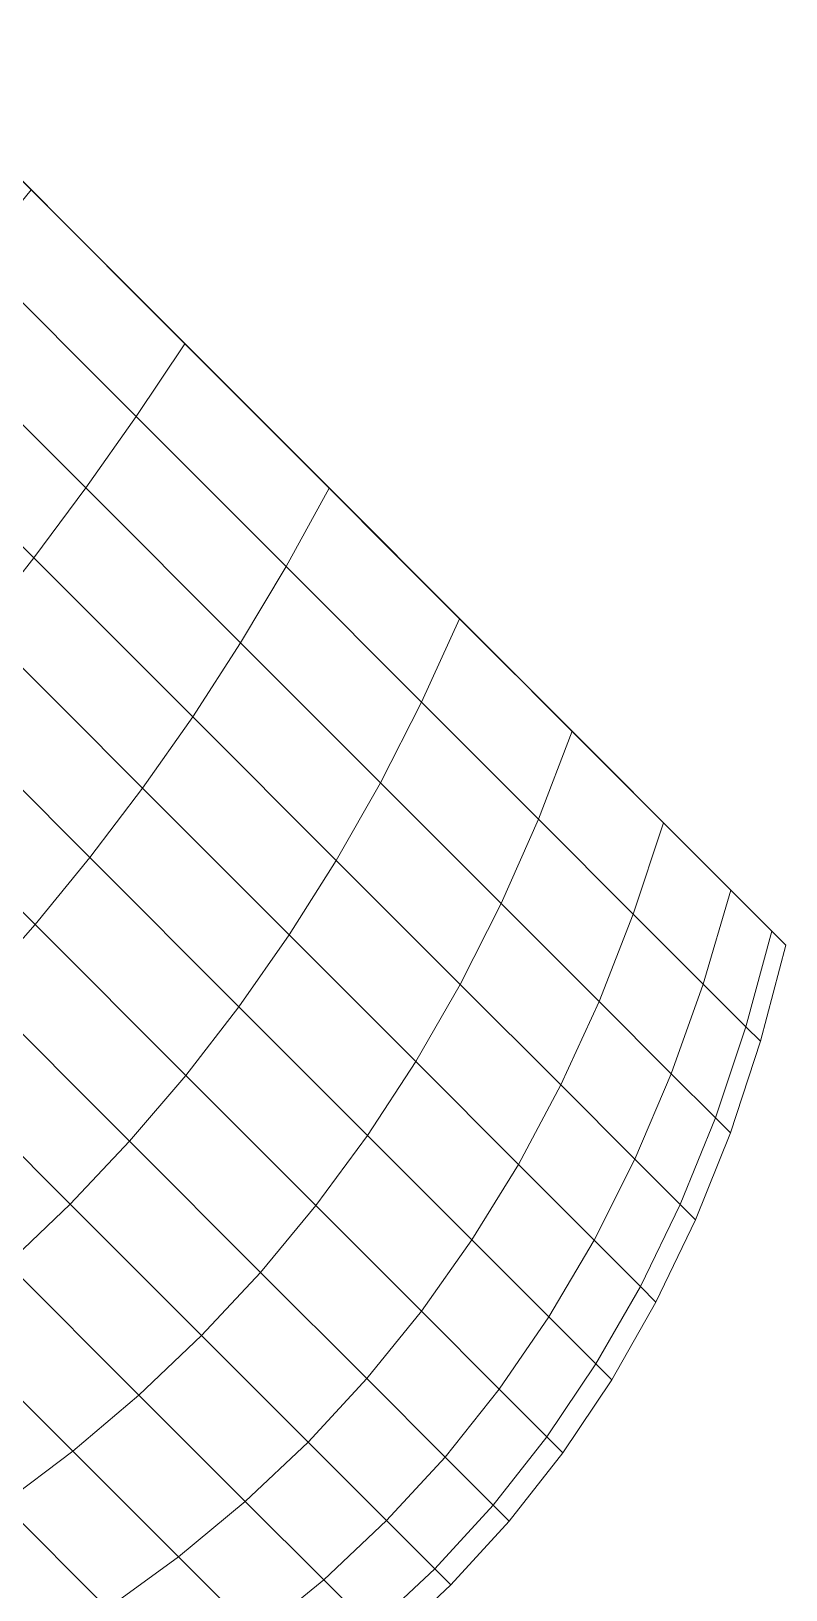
# Model space of a CAD drawing. Header units: millimetres. Extents: x 1246 to 16959, y -13818 to -1371.
# Drawn here: x 7551.693 to 7553.028, y -1387.845 to -1385.088 of the extents above; entities that cross this region are included whole.
import ezdxf

# ---------------------------------------------------------------- set-up
doc = ezdxf.new("R2010")
doc.units = ezdxf.units.MM
doc.header["$LTSCALE"] = 50
doc.layers.add('pio-Pillow Block - 3D', color=7, linetype='Continuous', lineweight=5)

# ---------------------------------------------------------------- blocks, each defined once
blk = doc.blocks.new('obj-02')
at = {"layer": 'pio-Pillow Block - 3D', "color": 7, "linetype": 'Continuous', "lineweight": 5, "transparency": 33554687}
for points in [[(51.9648, 114.3591), (51.6927, 114.6313), (51.412, 114.912), (51.9648, 114.3591)], [(52.2202, 114.1037), (51.9648, 114.3591), (51.412, 114.912), (52.2202, 114.1037)], [(52.451, 113.8729), (52.2202, 114.1037), (51.412, 114.912), (52.451, 113.8729)], [(52.6502, 113.6737), (52.451, 113.8729), (51.412, 114.912), (52.6502, 113.6737)], [(52.8118, 113.5121), (52.6502, 113.6737), (51.412, 114.912), (52.8118, 113.5121)], [(52.9309, 113.393), (52.8118, 113.5121), (51.412, 114.912), (52.9309, 113.393)], [(53.0039, 113.3201), (52.9309, 113.393), (51.412, 114.912), (53.0039, 113.3201)], [(53.0284, 113.2955), (53.0039, 113.3201), (51.412, 114.912), (53.0284, 113.2955)], [(53.0039, 113.3201), (53.0284, 113.2955), (51.412, 114.912), (53.0039, 113.3201)], [(52.9309, 113.393), (53.0039, 113.3201), (51.412, 114.912), (52.9309, 113.393)], [(52.8118, 113.5121), (52.9309, 113.393), (51.412, 114.912), (52.8118, 113.5121)], [(52.6502, 113.6737), (52.8118, 113.5121), (51.412, 114.912), (52.6502, 113.6737)], [(52.451, 113.8729), (52.6502, 113.6737), (51.412, 114.912), (52.451, 113.8729)], [(52.2202, 114.1037), (52.451, 113.8729), (51.412, 114.912), (52.2202, 114.1037)], [(51.9648, 114.3591), (52.2202, 114.1037), (51.412, 114.912), (51.9648, 114.3591)], [(51.6927, 114.6313), (51.9648, 114.3591), (51.412, 114.912), (51.6927, 114.6313)], [(51.8787, 114.2302), (51.596, 114.5129), (51.6927, 114.6313), (51.9648, 114.3591), (51.8787, 114.2302)], [(51.596, 114.5129), (51.8787, 114.2302), (51.9648, 114.3591), (51.6927, 114.6313), (51.596, 114.5129)], [(51.7897, 114.1041), (51.4979, 114.3959), (51.596, 114.5129), (51.8787, 114.2302), (51.7897, 114.1041)], [(51.4979, 114.3959), (51.7897, 114.1041), (51.8787, 114.2302), (51.596, 114.5129), (51.4979, 114.3959)], [(51.6978, 113.9807), (51.3982, 114.2802), (51.4979, 114.3959), (51.7897, 114.1041), (51.6978, 113.9807)], [(51.3982, 114.2802), (51.6978, 113.9807), (51.7897, 114.1041), (51.4979, 114.3959), (51.3982, 114.2802)], [(52.144, 113.965), (51.8787, 114.2302), (51.9648, 114.3591), (52.2202, 114.1037), (52.144, 113.965)], [(51.8787, 114.2302), (52.144, 113.965), (52.2202, 114.1037), (51.9648, 114.3591), (51.8787, 114.2302)], [(51.603, 113.86), (51.297, 114.166), (51.3982, 114.2802), (51.6978, 113.9807), (51.603, 113.86)], [(51.297, 114.166), (51.603, 113.86), (51.6978, 113.9807), (51.3982, 114.2802), (51.297, 114.166)], [(52.0635, 113.8302), (51.7897, 114.1041), (51.8787, 114.2302), (52.144, 113.965), (52.0635, 113.8302)], [(51.7897, 114.1041), (52.0635, 113.8302), (52.144, 113.965), (51.8787, 114.2302), (51.7897, 114.1041)], [(51.9789, 113.6996), (51.6978, 113.9807), (51.7897, 114.1041), (52.0635, 113.8302), (51.9789, 113.6996)], [(51.6978, 113.9807), (51.9789, 113.6996), (52.0635, 113.8302), (51.7897, 114.1041), (51.6978, 113.9807)], [(52.3837, 113.7252), (52.144, 113.965), (52.2202, 114.1037), (52.451, 113.8729), (52.3837, 113.7252)], [(52.144, 113.965), (52.3837, 113.7252), (52.451, 113.8729), (52.2202, 114.1037), (52.144, 113.965)], [(51.8901, 113.5729), (51.603, 113.86), (51.6978, 113.9807), (51.9789, 113.6996), (51.8901, 113.5729)], [(51.603, 113.86), (51.8901, 113.5729), (51.9789, 113.6996), (51.6978, 113.9807), (51.603, 113.86)], [(52.311, 113.5827), (52.0635, 113.8302), (52.144, 113.965), (52.3837, 113.7252), (52.311, 113.5827)], [(52.0635, 113.8302), (52.311, 113.5827), (52.3837, 113.7252), (52.144, 113.965), (52.0635, 113.8302)], [(51.797, 113.4504), (51.5053, 113.7421), (51.603, 113.86), (51.8901, 113.5729), (51.797, 113.4504)], [(51.5053, 113.7421), (51.797, 113.4504), (51.8901, 113.5729), (51.603, 113.86), (51.5053, 113.7421)], [(52.5906, 113.5183), (52.3837, 113.7252), (52.451, 113.8729), (52.6502, 113.6737), (52.5906, 113.5183)], [(52.3837, 113.7252), (52.5906, 113.5183), (52.6502, 113.6737), (52.451, 113.8729), (52.3837, 113.7252)], [(52.2329, 113.4455), (51.9789, 113.6996), (52.0635, 113.8302), (52.311, 113.5827), (52.2329, 113.4455)], [(51.9789, 113.6996), (52.2329, 113.4455), (52.311, 113.5827), (52.0635, 113.8302), (51.9789, 113.6996)], [(51.6998, 113.3318), (51.4047, 113.6269), (51.5053, 113.7421), (51.797, 113.4504), (51.6998, 113.3318)], [(51.4047, 113.6269), (51.6998, 113.3318), (51.797, 113.4504), (51.5053, 113.7421), (51.4047, 113.6269)], [(52.5246, 113.3691), (52.311, 113.5827), (52.3837, 113.7252), (52.5906, 113.5183), (52.5246, 113.3691)], [(52.311, 113.5827), (52.5246, 113.3691), (52.5906, 113.5183), (52.3837, 113.7252), (52.311, 113.5827)], [(52.1495, 113.3135), (51.8901, 113.5729), (51.9789, 113.6996), (52.2329, 113.4455), (52.1495, 113.3135)], [(51.8901, 113.5729), (52.1495, 113.3135), (52.2329, 113.4455), (51.9789, 113.6996), (51.8901, 113.5729)], [(52.7585, 113.3504), (52.5906, 113.5183), (52.6502, 113.6737), (52.8118, 113.5121), (52.7585, 113.3504)], [(52.5906, 113.5183), (52.7585, 113.3504), (52.8118, 113.5121), (52.6502, 113.6737), (52.5906, 113.5183)], [(51.5984, 113.2174), (51.3012, 113.5145), (51.4047, 113.6269), (51.6998, 113.3318), (51.5984, 113.2174)], [(51.3012, 113.5145), (51.5984, 113.2174), (51.6998, 113.3318), (51.4047, 113.6269), (51.3012, 113.5145)], [(52.0607, 113.1867), (51.797, 113.4504), (51.8901, 113.5729), (52.1495, 113.3135), (52.0607, 113.1867)], [(51.797, 113.4504), (52.0607, 113.1867), (52.1495, 113.3135), (51.8901, 113.5729), (51.797, 113.4504)], [(52.4523, 113.2262), (52.2329, 113.4455), (52.311, 113.5827), (52.5246, 113.3691), (52.4523, 113.2262)], [(52.2329, 113.4455), (52.4523, 113.2262), (52.5246, 113.3691), (52.311, 113.5827), (52.2329, 113.4455)], [(52.6979, 113.1958), (52.5246, 113.3691), (52.5906, 113.5183), (52.7585, 113.3504), (52.6979, 113.1958)], [(52.5246, 113.3691), (52.6979, 113.1958), (52.7585, 113.3504), (52.5906, 113.5183), (52.5246, 113.3691)], [(52.8822, 113.2267), (52.7585, 113.3504), (52.8118, 113.5121), (52.9309, 113.393), (52.8822, 113.2267)], [(52.7585, 113.3504), (52.8822, 113.2267), (52.9309, 113.393), (52.8118, 113.5121), (52.7585, 113.3504)], [(51.9665, 113.0651), (51.6998, 113.3318), (51.797, 113.4504), (52.0607, 113.1867), (51.9665, 113.0651)], [(51.6998, 113.3318), (51.9665, 113.0651), (52.0607, 113.1867), (51.797, 113.4504), (51.6998, 113.3318)], [(52.3735, 113.0895), (52.1495, 113.3135), (52.2329, 113.4455), (52.4523, 113.2262), (52.3735, 113.0895)], [(52.1495, 113.3135), (52.3735, 113.0895), (52.4523, 113.2262), (52.2329, 113.4455), (52.1495, 113.3135)], [(52.9579, 113.151), (52.8822, 113.2267), (52.9309, 113.393), (53.0039, 113.3201), (52.9579, 113.151)], [(52.8822, 113.2267), (52.9579, 113.151), (53.0039, 113.3201), (52.9309, 113.393), (52.8822, 113.2267)], [(52.6302, 113.0483), (52.4523, 113.2262), (52.5246, 113.3691), (52.6979, 113.1958), (52.6302, 113.0483)], [(52.4523, 113.2262), (52.6302, 113.0483), (52.6979, 113.1958), (52.5246, 113.3691), (52.4523, 113.2262)], [(52.8256, 113.0681), (52.6979, 113.1958), (52.7585, 113.3504), (52.8822, 113.2267), (52.8256, 113.0681)], [(52.6979, 113.1958), (52.8256, 113.0681), (52.8822, 113.2267), (52.7585, 113.3504), (52.6979, 113.1958)], [(51.867, 112.9488), (51.5984, 113.2174), (51.6998, 113.3318), (51.9665, 113.0651), (51.867, 112.9488)], [(51.5984, 113.2174), (51.867, 112.9488), (51.9665, 113.0651), (51.6998, 113.3318), (51.5984, 113.2174)], [(52.2883, 112.9591), (52.0607, 113.1867), (52.1495, 113.3135), (52.3735, 113.0895), (52.2883, 112.9591)], [(52.0607, 113.1867), (52.2883, 112.9591), (52.3735, 113.0895), (52.1495, 113.3135), (52.0607, 113.1867)], [(52.9834, 113.1255), (52.9579, 113.151), (53.0039, 113.3201), (53.0284, 113.2955), (52.9834, 113.1255)], [(52.9579, 113.151), (52.9834, 113.1255), (53.0284, 113.2955), (53.0039, 113.3201), (52.9579, 113.151)], [(51.762, 112.8377), (51.4928, 113.107), (51.5984, 113.2174), (51.867, 112.9488), (51.762, 112.8377)], [(51.4928, 113.107), (51.762, 112.8377), (51.867, 112.9488), (51.5984, 113.2174), (51.4928, 113.107)], [(52.5552, 112.9078), (52.3735, 113.0895), (52.4523, 113.2262), (52.6302, 113.0483), (52.5552, 112.9078)], [(52.3735, 113.0895), (52.5552, 112.9078), (52.6302, 113.0483), (52.4523, 113.2262), (52.3735, 113.0895)], [(52.9038, 112.9899), (52.8256, 113.0681), (52.8822, 113.2267), (52.9579, 113.151), (52.9038, 112.9899)], [(52.8256, 113.0681), (52.9038, 112.9899), (52.9579, 113.151), (52.8822, 113.2267), (52.8256, 113.0681)], [(52.1968, 112.8349), (51.9665, 113.0651), (52.0607, 113.1867), (52.2883, 112.9591), (52.1968, 112.8349)], [(51.9665, 113.0651), (52.1968, 112.8349), (52.2883, 112.9591), (52.0607, 113.1867), (51.9665, 113.0651)], [(52.7612, 112.9172), (52.6302, 113.0483), (52.6979, 113.1958), (52.8256, 113.0681), (52.7612, 112.9172)], [(52.6302, 113.0483), (52.7612, 112.9172), (52.8256, 113.0681), (52.6979, 113.1958), (52.6302, 113.0483)], [(52.9302, 112.9636), (52.9038, 112.9899), (52.9579, 113.151), (52.9834, 113.1255), (52.9302, 112.9636)], [(52.9038, 112.9899), (52.9302, 112.9636), (52.9834, 113.1255), (52.9579, 113.151), (52.9038, 112.9899)], [(51.6517, 112.7318), (51.383, 113.0006), (51.4928, 113.107), (51.762, 112.8377), (51.6517, 112.7318)], [(51.383, 113.0006), (51.6517, 112.7318), (51.762, 112.8377), (51.4928, 113.107), (51.383, 113.0006)], [(52.473, 112.7744), (52.2883, 112.9591), (52.3735, 113.0895), (52.5552, 112.9078), (52.473, 112.7744)], [(52.2883, 112.9591), (52.473, 112.7744), (52.5552, 112.9078), (52.3735, 113.0895), (52.2883, 112.9591)], [(52.0988, 112.7169), (51.867, 112.9488), (51.9665, 113.0651), (52.1968, 112.8349), (52.0988, 112.7169)], [(51.867, 112.9488), (52.0988, 112.7169), (52.1968, 112.8349), (51.9665, 113.0651), (51.867, 112.9488)], [(52.689, 112.774), (52.5552, 112.9078), (52.6302, 113.0483), (52.7612, 112.9172), (52.689, 112.774)], [(52.5552, 112.9078), (52.689, 112.774), (52.7612, 112.9172), (52.6302, 113.0483), (52.5552, 112.9078)], [(52.8415, 112.8369), (52.7612, 112.9172), (52.8256, 113.0681), (52.9038, 112.9899), (52.8415, 112.8369)], [(52.7612, 112.9172), (52.8415, 112.8369), (52.9038, 112.9899), (52.8256, 113.0681), (52.7612, 112.9172)], [(52.8685, 112.8099), (52.8415, 112.8369), (52.9038, 112.9899), (52.9302, 112.9636), (52.8685, 112.8099)], [(52.8415, 112.8369), (52.8685, 112.8099), (52.9302, 112.9636), (52.9038, 112.9899), (52.8415, 112.8369)], [(51.9945, 112.6052), (51.762, 112.8377), (51.867, 112.9488), (52.0988, 112.7169), (51.9945, 112.6052)], [(51.762, 112.8377), (51.9945, 112.6052), (52.0988, 112.7169), (51.867, 112.9488), (51.762, 112.8377)], [(52.3835, 112.6481), (52.1968, 112.8349), (52.2883, 112.9591), (52.473, 112.7744), (52.3835, 112.6481)], [(52.1968, 112.8349), (52.3835, 112.6481), (52.473, 112.7744), (52.2883, 112.9591), (52.1968, 112.8349)], [(52.771, 112.692), (52.689, 112.774), (52.7612, 112.9172), (52.8415, 112.8369), (52.771, 112.692)], [(52.689, 112.774), (52.771, 112.692), (52.8415, 112.8369), (52.7612, 112.9172), (52.689, 112.774)], [(52.609, 112.6384), (52.473, 112.7744), (52.5552, 112.9078), (52.689, 112.774), (52.609, 112.6384)], [(52.473, 112.7744), (52.609, 112.6384), (52.689, 112.774), (52.5552, 112.9078), (52.473, 112.7744)], [(51.8837, 112.4998), (51.6517, 112.7318), (51.762, 112.8377), (51.9945, 112.6052), (51.8837, 112.4998)], [(51.6517, 112.7318), (51.8837, 112.4998), (51.9945, 112.6052), (51.762, 112.8377), (51.6517, 112.7318)], [(52.2869, 112.5289), (52.0988, 112.7169), (52.1968, 112.8349), (52.3835, 112.6481), (52.2869, 112.5289)], [(52.0988, 112.7169), (52.2869, 112.5289), (52.3835, 112.6481), (52.1968, 112.8349), (52.0988, 112.7169)], [(52.7986, 112.6644), (52.771, 112.692), (52.8415, 112.8369), (52.8685, 112.8099), (52.7986, 112.6644)], [(52.771, 112.692), (52.7986, 112.6644), (52.8685, 112.8099), (52.8415, 112.8369), (52.771, 112.692)], [(52.5211, 112.5105), (52.3835, 112.6481), (52.473, 112.7744), (52.609, 112.6384), (52.5211, 112.5105)], [(52.3835, 112.6481), (52.5211, 112.5105), (52.609, 112.6384), (52.473, 112.7744), (52.3835, 112.6481)], [(52.6923, 112.5551), (52.609, 112.6384), (52.689, 112.774), (52.771, 112.692), (52.6923, 112.5551)], [(52.609, 112.6384), (52.6923, 112.5551), (52.771, 112.692), (52.689, 112.774), (52.609, 112.6384)], [(51.7666, 112.4006), (51.5361, 112.6312), (51.6517, 112.7318), (51.8837, 112.4998), (51.7666, 112.4006)], [(51.5361, 112.6312), (51.7666, 112.4006), (51.8837, 112.4998), (51.6517, 112.7318), (51.5361, 112.6312)], [(52.183, 112.4167), (51.9945, 112.6052), (52.0988, 112.7169), (52.2869, 112.5289), (52.183, 112.4167)], [(51.9945, 112.6052), (52.183, 112.4167), (52.2869, 112.5289), (52.0988, 112.7169), (51.9945, 112.6052)], [(52.7204, 112.527), (52.6923, 112.5551), (52.771, 112.692), (52.7986, 112.6644), (52.7204, 112.527)], [(52.6923, 112.5551), (52.7204, 112.527), (52.7986, 112.6644), (52.771, 112.692), (52.6923, 112.5551)], [(52.4255, 112.3903), (52.2869, 112.5289), (52.3835, 112.6481), (52.5211, 112.5105), (52.4255, 112.3903)], [(52.2869, 112.5289), (52.4255, 112.3903), (52.5211, 112.5105), (52.3835, 112.6481), (52.2869, 112.5289)], [(52.6054, 112.4262), (52.5211, 112.5105), (52.609, 112.6384), (52.6923, 112.5551), (52.6054, 112.4262)], [(52.5211, 112.5105), (52.6054, 112.4262), (52.6923, 112.5551), (52.609, 112.6384), (52.5211, 112.5105)], [(51.6431, 112.3077), (51.415, 112.5358), (51.5361, 112.6312), (51.7666, 112.4006), (51.6431, 112.3077)], [(51.415, 112.5358), (51.6431, 112.3077), (51.7666, 112.4006), (51.5361, 112.6312), (51.415, 112.5358)], [(52.0719, 112.3116), (51.8837, 112.4998), (51.9945, 112.6052), (52.183, 112.4167), (52.0719, 112.3116)], [(51.8837, 112.4998), (52.0719, 112.3116), (52.183, 112.4167), (51.9945, 112.6052), (51.8837, 112.4998)], [(52.6338, 112.3979), (52.6054, 112.4262), (52.6923, 112.5551), (52.7204, 112.527), (52.6338, 112.3979)], [(52.6054, 112.4262), (52.6338, 112.3979), (52.7204, 112.527), (52.6923, 112.5551), (52.6054, 112.4262)], [(52.3219, 112.2778), (52.183, 112.4167), (52.2869, 112.5289), (52.4255, 112.3903), (52.3219, 112.2778)], [(52.183, 112.4167), (52.3219, 112.2778), (52.4255, 112.3903), (52.2869, 112.5289), (52.183, 112.4167)], [(51.9537, 112.2136), (51.7666, 112.4006), (51.8837, 112.4998), (52.0719, 112.3116), (51.9537, 112.2136)], [(51.7666, 112.4006), (51.9537, 112.2136), (52.0719, 112.3116), (51.8837, 112.4998), (51.7666, 112.4006)], [(52.5103, 112.3054), (52.4255, 112.3903), (52.5211, 112.5105), (52.6054, 112.4262), (52.5103, 112.3054)], [(52.4255, 112.3903), (52.5103, 112.3054), (52.6054, 112.4262), (52.5211, 112.5105), (52.4255, 112.3903)], [(52.2106, 112.1729), (52.0719, 112.3116), (52.183, 112.4167), (52.3219, 112.2778), (52.2106, 112.1729)], [(52.0719, 112.3116), (52.2106, 112.1729), (52.3219, 112.2778), (52.183, 112.4167), (52.0719, 112.3116)], [(52.5389, 112.2769), (52.5103, 112.3054), (52.6054, 112.4262), (52.6338, 112.3979), (52.5389, 112.2769)], [(52.5103, 112.3054), (52.5389, 112.2769), (52.6338, 112.3979), (52.6054, 112.4262), (52.5103, 112.3054)], [(51.8281, 112.1226), (51.6431, 112.3077), (51.7666, 112.4006), (51.9537, 112.2136), (51.8281, 112.1226)], [(51.6431, 112.3077), (51.8281, 112.1226), (51.9537, 112.2136), (51.7666, 112.4006), (51.6431, 112.3077)], [(52.407, 112.1927), (52.3219, 112.2778), (52.4255, 112.3903), (52.5103, 112.3054), (52.407, 112.1927)], [(52.3219, 112.2778), (52.407, 112.1927), (52.5103, 112.3054), (52.4255, 112.3903), (52.3219, 112.2778)], [(51.6954, 112.0387), (51.5132, 112.221), (51.6431, 112.3077), (51.8281, 112.1226), (51.6954, 112.0387)], [(51.5132, 112.221), (51.6954, 112.0387), (51.8281, 112.1226), (51.6431, 112.3077), (51.5132, 112.221)], [(52.0915, 112.0758), (51.9537, 112.2136), (52.0719, 112.3116), (52.2106, 112.1729), (52.0915, 112.0758)], [(51.9537, 112.2136), (52.0915, 112.0758), (52.2106, 112.1729), (52.0719, 112.3116), (51.9537, 112.2136)], [(52.4357, 112.1641), (52.407, 112.1927), (52.5103, 112.3054), (52.5389, 112.2769), (52.4357, 112.1641)], [(52.407, 112.1927), (52.4357, 112.1641), (52.5389, 112.2769), (52.5103, 112.3054), (52.407, 112.1927)], [(52.2955, 112.088), (52.2106, 112.1729), (52.3219, 112.2778), (52.407, 112.1927), (52.2955, 112.088)], [(52.2106, 112.1729), (52.2955, 112.088), (52.407, 112.1927), (52.3219, 112.2778), (52.2106, 112.1729)], [(51.9645, 111.9863), (51.8281, 112.1226), (51.9537, 112.2136), (52.0915, 112.0758), (51.9645, 111.9863)], [(51.8281, 112.1226), (51.9645, 111.9863), (52.0915, 112.0758), (51.9537, 112.2136), (51.8281, 112.1226)], [(52.3241, 112.0594), (52.2955, 112.088), (52.407, 112.1927), (52.4357, 112.1641), (52.3241, 112.0594)], [(52.2955, 112.088), (52.3241, 112.0594), (52.4357, 112.1641), (52.407, 112.1927), (52.2955, 112.088)], [(52.1759, 111.9914), (52.0915, 112.0758), (52.2106, 112.1729), (52.2955, 112.088), (52.1759, 111.9914)], [(52.0915, 112.0758), (52.1759, 111.9914), (52.2955, 112.088), (52.2106, 112.1729), (52.0915, 112.0758)]]:
    blk.add_lwpolyline(points, dxfattribs=at)

msp = doc.modelspace()

# ---------------------------------------------------------------- block references
at = {"layer": 'pio-Pillow Block - 3D', "color": 7, "transparency": 33554687}
msp.add_blockref('obj-02', (7500, -1500), dxfattribs=at)

doc.saveas('drawing.dxf')
